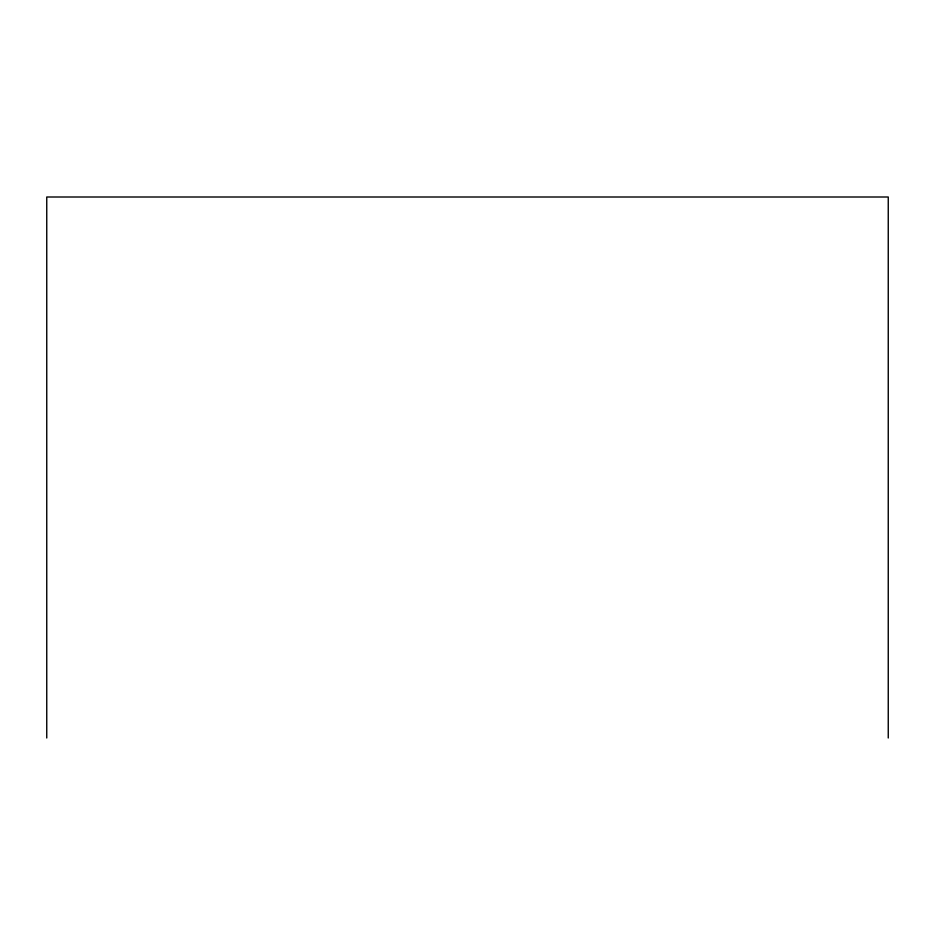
<?xml version="1.0" encoding="UTF-8"?>
<svg xmlns="http://www.w3.org/2000/svg" width="935" height="935" viewBox="0 0 935 935"><rect width="100%" height="100%" fill="white"/><g stroke="black" fill="none" stroke-linecap="round" stroke-linejoin="round"><path stroke-width="1.4" d="M888.25 737.995L888.25 197.005L46.75 197.005L46.75 737.995"/></g></svg>
